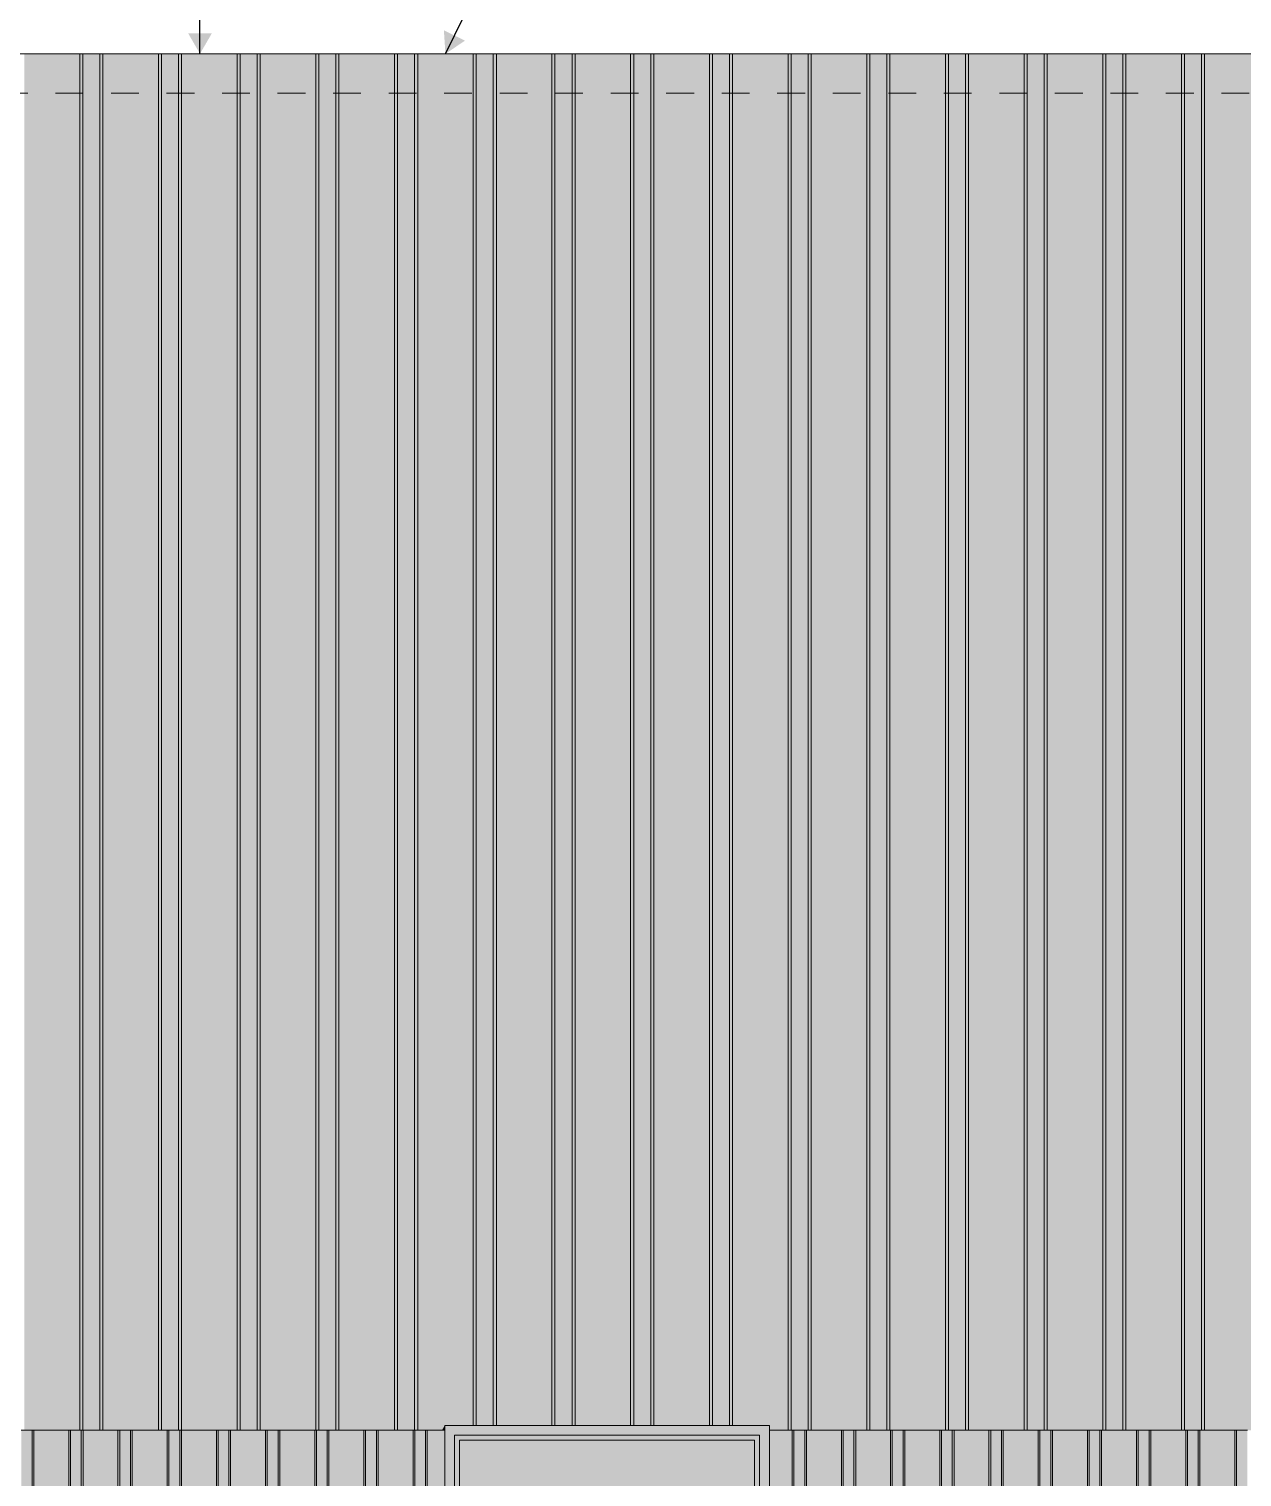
# Model space of a CAD drawing. Header units: millimetres. Extents: x 365175 to 2667127, y -330297 to -162108.
# Drawn here: x 2357470 to 2363636, y -319171 to -311807 of the extents above; entities that cross this region are included whole.
import ezdxf

# ---------------------------------------------------------------- set-up
doc = ezdxf.new("R2010")
doc.units = ezdxf.units.MM
doc.header["$MEASUREMENT"] = 0
doc.linetypes.add('Dashed', pattern=[282.222223, 141.111112, -141.111112])
doc.layers.add('Cotations - Altitudes & Niveaux', color=7, linetype='Continuous')
doc.layers.add('Fenêtres ARCHICAD', color=7, linetype='Continuous')
doc.dimstyles.new('STYLE_GENERE__6', dxfattribs={"dimtxt": 0.18, "dimasz": 114, "dimexe": 0.18, "dimexo": 0.0625, "dimgap": 0, "dimtad": 0, "dimtih": 1, "dimtoh": 1, "dimdec": 4, "dimzin": 0, "dimdsep": 46, "dimcen": 0.09, "dimadec": 0, "dimazin": 0, "dimtfac": 1, "dimtdec": 4, "dimtmove": 0, "dimatfit": 3, "dimldrblk": 'ARROWHEAD_16', "dimfxl": 0, "dimtolj": 1, "dimtzin": 0, "dimarcsym": 0})

# ---------------------------------------------------------------- blocks, each defined once
blk = doc.blocks.new('Élément de coupe_1411_4', base_point=(2775447.7, -323933.6))
at = {"layer": 'Fenêtres ARCHICAD', "linetype": 'Continuous', "lineweight": 0, "true_color": 0x000000}
for points in [[(2359584, -318933.6), (2359584, -323933.6), (2359584.1, -323933.6), (2359584.1, -318908.6), (2359584, -318908.6)], [(2359584, -318933.6), (2359584, -323933.6), (2359584.1, -323933.6), (2359584.1, -318908.6), (2359584, -318908.6)], [(2361234.1, -318908.6), (2359584.1, -318908.6), (2359634.1, -318958.6), (2361184.1, -318958.6)], [(2359584.1, -323933.6), (2359609.1, -323933.6), (2359634.1, -323908.6), (2359634.1, -318958.6), (2359584.1, -318908.6)], [(2361234.1, -318908.6), (2361184.1, -318958.6), (2361184.1, -323908.6), (2361209.1, -323933.6), (2361234.1, -323933.6)], [(2359634.1, -318958.6), (2359634.1, -318983.6), (2359659, -318983.6), (2361159, -318983.6), (2361184, -318983.6), (2361184, -318958.6), (2360544.2, -318958.6)], [(2359634.1, -318958.6), (2359634.1, -318983.6), (2359659, -318983.6), (2361159, -318983.6), (2361184, -318983.6), (2361184, -318958.6), (2360544.2, -318958.6)], [(2359634.1, -318983.6), (2359634.1, -323883.6), (2359659, -323883.6), (2359659, -318983.6)], [(2359659, -318983.6), (2359634.1, -318983.6), (2359634.1, -319544.4), (2359659, -319544.4)], [(2359659, -323883.6), (2361159, -323883.6), (2361159, -318983.6), (2359659, -318983.6)], [(2359659, -318983.6), (2359659, -319562.8), (2360837.5, -319562.8), (2360837.5, -323883.6), (2361159, -323883.6), (2361159, -318983.6)], [(2361159, -318983.6), (2361159, -323883.6), (2361184, -323883.6), (2361184, -318983.6)], [(2361159, -318983.6), (2361159, -323883.6), (2361184, -323883.6), (2361184, -318983.6)], [(2361184, -318958.6), (2361184, -323908.6), (2361184, -323908.6), (2361184, -318958.6)], [(2361184, -318958.6), (2361184, -323908.6), (2361184, -323908.6), (2361184, -318958.6)], [(2361184, -318958.6), (2361184, -323908.6), (2361184.1, -323908.6), (2361184.1, -318958.6)], [(2361184, -318958.6), (2361184, -323908.6), (2361184.1, -323908.6), (2361184.1, -318958.6)], [(2359609.1, -323933.6), (2361209.1, -323933.6), (2361184.1, -323908.6), (2359634.1, -323908.6)], [(2359634.1, -323883.6), (2359634.1, -323908.6), (2361184, -323908.6), (2361184, -323883.6), (2361159, -323883.6), (2359659, -323883.6)], [(2361184, -323883.6), (2360848, -323883.6), (2360848, -323908.6), (2361184, -323908.6)]]:
    blk.add_hatch(color=18, dxfattribs=at).paths.add_polyline_path(points)
at = {"layer": 'Fenêtres ARCHICAD', "color": 7, "linetype": 'Continuous', "lineweight": 5}
for p, q in [((2359584.1, -318908.6), (2359584.1, -323933.6)), ((2361234.1, -318908.6), (2359584.1, -318908.6)), ((2361234.1, -323933.6), (2361234.1, -318908.6)), ((2359634.1, -323908.6), (2359634.1, -318958.6)), ((2359634.1, -318958.6), (2361184.1, -318958.6)), ((2359659, -323883.6), (2359659, -318983.6)), ((2359659, -318983.6), (2361159, -318983.6)), ((2361159, -318983.6), (2361159, -323883.6)), ((2361184, -318958.6), (2361184, -323908.6)), ((2361184.1, -318958.6), (2361184.1, -323908.6)), ((2361184.1, -323908.6), (2359634.1, -323908.6)), ((2361159, -323883.6), (2359659, -323883.6))]:
    blk.add_line(p, q, dxfattribs=at)
blk = doc.blocks.new('Élément de coupe_1418_4', base_point=(2775447.7, -323933.6))
at = {"linetype": 'Continuous', "lineweight": 0, "true_color": 0x000000}
for points in [[(2361234.1, -318933.6), (2361234.1, -323933.6), (2361350.3, -323933.6), (2361350.3, -318933.6)], [(2361234.1, -318933.6), (2361234.1, -318950.9), (2361314.7, -318950.9), (2361314.7, -318985.1), (2361322.3, -318985.1), (2361234.1, -319147.2), (2361234.1, -323933.6), (2361350.3, -323933.6), (2361350.3, -318933.6)], [(2361358.9, -318933.6), (2361350.3, -318933.6), (2361350.3, -323933.6), (2361358.9, -323933.6)], [(2361358.9, -318933.6), (2361350.3, -318933.6), (2361350.3, -323933.6), (2361358.9, -323933.6)], [(2361358.9, -323933.6), (2361413.9, -323933.6), (2361413.9, -318933.6), (2361358.9, -318933.6)], [(2361422.6, -318933.6), (2361413.9, -318933.6), (2361413.9, -323933.6), (2361422.6, -323933.6)], [(2361421.1, -318933.6), (2361421.5, -318949.6), (2361422.6, -318964.2), (2361422.6, -318933.6)], [(2361422.6, -323933.6), (2361600.3, -323933.6), (2361600.3, -318933.6), (2361422.6, -318933.6)], [(2361422.6, -318964.2), (2361436.2, -318950.9), (2361590.9, -318950.9), (2361440.9, -319226.5), (2361440.9, -323933.6), (2361600.3, -323933.6), (2361600.3, -318933.6), (2361422.6, -318933.6)], [(2361600.3, -318933.6), (2361600.3, -323933.6), (2361608.9, -323933.6), (2361608.9, -318933.6)], [(2361600.3, -318933.6), (2361600.3, -323933.6), (2361608.9, -323933.6), (2361608.9, -318933.6)], [(2361608.9, -323933.6), (2361663.9, -323933.6), (2361663.9, -318933.6), (2361608.9, -318933.6)], [(2361663.9, -318933.6), (2361663.9, -323933.6), (2361672.6, -323933.6), (2361672.6, -318933.6)], [(2361672.1, -318933.6), (2361672.6, -318950.9), (2361672.6, -318933.6)], [(2361672.6, -323933.6), (2361850.3, -323933.6), (2361850.3, -318933.6), (2361672.6, -318933.6)], [(2361672.6, -318933.6), (2361672.6, -318950.9), (2361714.7, -318950.9), (2361714.7, -318985.1), (2361801.2, -318985.1), (2361836.2, -318950.9), (2361840.9, -318950.9), (2361690.9, -319226.5), (2361690.9, -323933.6), (2361850.3, -323933.6), (2361850.3, -318933.6)], [(2361850.3, -318933.6), (2361850.3, -323933.6), (2361858.9, -323933.6), (2361858.9, -318933.6)], [(2361850.3, -318933.6), (2361850.3, -323933.6), (2361858.9, -323933.6), (2361858.9, -318933.6)], [(2361858.9, -323933.6), (2361913.9, -323933.6), (2361913.9, -318933.6), (2361858.9, -318933.6)], [(2361913.9, -318933.6), (2361913.9, -323933.6), (2361922.6, -323933.6), (2361922.6, -318933.6)], [(2361922.1, -318933.6), (2361922.6, -318950.9), (2361922.6, -318933.6)], [(2361922.6, -323933.6), (2362100.3, -323933.6), (2362100.3, -318933.6), (2361922.6, -318933.6)], [(2361922.6, -318933.6), (2361922.6, -318950.9), (2362090.9, -318950.9), (2361940.9, -319226.5), (2361940.9, -323933.6), (2362100.3, -323933.6), (2362100.3, -318933.6)], [(2362100.3, -323933.6), (2362108.9, -323933.6), (2362108.9, -318933.6), (2362100.3, -318933.6)], [(2362100.3, -323933.6), (2362108.9, -323933.6), (2362108.9, -318933.6), (2362100.3, -318933.6)], [(2362108.9, -323933.6), (2362163.9, -323933.6), (2362163.9, -318933.6), (2362108.9, -318933.6)], [(2362172.6, -318933.6), (2362163.9, -318933.6), (2362163.9, -323933.6), (2362172.6, -323933.6)], [(2362171.1, -318933.6), (2362172.6, -318985.1), (2362172.6, -318933.6)], [(2362172.6, -323933.6), (2362350.3, -323933.6), (2362350.3, -318933.6), (2362172.6, -318933.6)], [(2362172.6, -318933.6), (2362172.6, -318985.1), (2362201.2, -318985.1), (2362236.2, -318950.9), (2362340.9, -318950.9), (2362190.9, -319226.5), (2362190.9, -323933.6), (2362350.3, -323933.6), (2362350.3, -318933.6)], [(2362350.3, -323933.6), (2362358.9, -323933.6), (2362358.9, -318933.6), (2362350.3, -318933.6)], [(2362350.3, -323933.6), (2362358.9, -323933.6), (2362358.9, -318933.6), (2362350.3, -318933.6)], [(2362358.9, -323933.6), (2362413.9, -323933.6), (2362413.9, -318933.6), (2362358.9, -318933.6)], [(2362413.9, -318933.6), (2362413.9, -323933.6), (2362422.6, -323933.6), (2362422.6, -318933.6)], [(2362422.1, -318933.6), (2362422.6, -318950.9), (2362422.6, -318933.6)], [(2362422.6, -323933.6), (2362600.3, -323933.6), (2362600.3, -318933.6), (2362422.6, -318933.6)], [(2362422.6, -318950.9), (2362514.7, -318950.9), (2362514.7, -318985.1), (2362572.3, -318985.1), (2362440.9, -319226.5), (2362440.9, -323933.6), (2362600.3, -323933.6), (2362600.3, -318933.6), (2362422.6, -318933.6)], [(2362600.3, -318933.6), (2362600.3, -323933.6), (2362608.9, -323933.6), (2362608.9, -318933.6)], [(2362600.3, -318933.6), (2362600.3, -323933.6), (2362608.9, -323933.6), (2362608.9, -318933.6)], [(2362608.9, -323933.6), (2362663.9, -323933.6), (2362663.9, -318933.6), (2362608.9, -318933.6)], [(2362663.9, -318933.6), (2362663.9, -323933.6), (2362672.6, -323933.6), (2362672.6, -318933.6)], [(2362672.1, -318933.6), (2362672.6, -318950.9), (2362672.6, -318933.6)], [(2362672.6, -323933.6), (2362850.3, -323933.6), (2362850.3, -318933.6), (2362672.6, -318933.6)], [(2362672.6, -318933.6), (2362672.6, -318950.9), (2362840.9, -318950.9), (2362690.9, -319226.5), (2362690.9, -323933.6), (2362850.3, -323933.6), (2362850.3, -318933.6)], [(2362858.9, -318933.6), (2362850.3, -318933.6), (2362850.3, -323933.6), (2362858.9, -323933.6)], [(2362858.9, -318933.6), (2362850.3, -318933.6), (2362850.3, -323933.6), (2362858.9, -323933.6)], [(2362858.9, -323933.6), (2362913.9, -323933.6), (2362913.9, -318933.6), (2362858.9, -318933.6)], [(2362913.9, -318933.6), (2362913.9, -323933.6), (2362922.6, -323933.6), (2362922.6, -318933.6)], [(2362922.1, -318933.6), (2362922.2, -318937.8), (2362922.2, -318972), (2362922.6, -318985.1), (2362922.6, -318933.6)], [(2362922.6, -323933.6), (2363100.3, -323933.6), (2363100.3, -318933.6), (2362922.6, -318933.6)], [(2363100.3, -318933.6), (2362922.6, -318933.6), (2362922.6, -318985.1), (2363001.2, -318985.1), (2363036.2, -318950.9), (2363090.9, -318950.9), (2362940.9, -319226.5), (2362940.9, -323933.6), (2363100.3, -323933.6)], [(2363100.3, -318933.6), (2363100.3, -323933.6), (2363108.9, -323933.6), (2363108.9, -318933.6)], [(2363100.3, -318933.6), (2363100.3, -323933.6), (2363108.9, -323933.6), (2363108.9, -318933.6)], [(2363108.9, -323933.6), (2363163.9, -323933.6), (2363163.9, -318933.6), (2363108.9, -318933.6)], [(2363163.9, -318933.6), (2363163.9, -323933.6), (2363172.6, -323933.6), (2363172.6, -318933.6)], [(2363172.1, -318933.6), (2363172.6, -318950.9), (2363172.6, -318933.6)], [(2363172.6, -323933.6), (2363350.3, -323933.6), (2363350.3, -318933.6), (2363172.6, -318933.6)], [(2363172.6, -318950.9), (2363314.7, -318950.9), (2363314.7, -318985.1), (2363322.3, -318985.1), (2363190.9, -319226.5), (2363190.9, -323933.6), (2363350.3, -323933.6), (2363350.3, -318933.6), (2363172.6, -318933.6)], [(2363350.3, -318933.6), (2363350.3, -323933.6), (2363358.9, -323933.6), (2363358.9, -318933.6)], [(2363350.3, -318933.6), (2363350.3, -323933.6), (2363358.9, -323933.6), (2363358.9, -318933.6)], [(2363358.9, -323933.6), (2363413.9, -323933.6), (2363413.9, -318933.6), (2363358.9, -318933.6)], [(2363422.6, -318933.6), (2363413.9, -318933.6), (2363413.9, -323933.6), (2363422.6, -323933.6)], [(2363421.1, -318933.6), (2363421.5, -318949.6), (2363422.6, -318964.2), (2363422.6, -318933.6)], [(2363422.6, -323933.6), (2363600.3, -323933.6), (2363600.3, -318933.6), (2363422.6, -318933.6)], [(2363422.6, -318964.2), (2363436.2, -318950.9), (2363590.9, -318950.9), (2363440.9, -319226.5), (2363440.9, -323933.6), (2363600.3, -323933.6), (2363600.3, -318933.6), (2363422.6, -318933.6)], [(2363600.3, -318933.6), (2363600.3, -323933.6), (2363608.9, -323933.6), (2363608.9, -318933.6)], [(2363600.3, -318933.6), (2363600.3, -323933.6), (2363608.9, -323933.6), (2363608.9, -318933.6)], [(2363608.9, -323933.6), (2363663.9, -323933.6), (2363663.9, -318933.6), (2363608.9, -318933.6)]]:
    blk.add_hatch(color=18, dxfattribs=at).paths.add_polyline_path(points)
at = {"color": 7, "linetype": 'Continuous', "lineweight": 5}
for p, q in [((2361350.3, -323933.6), (2361350.3, -318933.6)), ((2361358.9, -318933.6), (2361351.8, -318933.6)), ((2361358.9, -323933.6), (2361358.9, -318933.6)), ((2361413.9, -318933.6), (2361358.9, -318933.6)), ((2361413.9, -323933.6), (2361413.9, -318933.6)), ((2361421.1, -318933.6), (2361413.9, -318933.6)), ((2361422.6, -323933.6), (2361422.6, -318933.6)), ((2361600.3, -323933.6), (2361600.3, -318933.6)), ((2361608.9, -318933.6), (2361600.8, -318933.6)), ((2361608.9, -323933.6), (2361608.9, -318933.6)), ((2361663.9, -318933.6), (2361608.9, -318933.6)), ((2361663.9, -323933.6), (2361663.9, -318933.6)), ((2361672.1, -318933.6), (2361663.9, -318933.6)), ((2361672.6, -323933.6), (2361672.6, -318933.6)), ((2361850.3, -323933.6), (2361850.3, -318933.6)), ((2361858.9, -318933.6), (2361850.8, -318933.6)), ((2361858.9, -323933.6), (2361858.9, -318933.6)), ((2361913.9, -318933.6), (2361858.9, -318933.6)), ((2361913.9, -323933.6), (2361913.9, -318933.6)), ((2361922.1, -318933.6), (2361913.9, -318933.6)), ((2361922.6, -323933.6), (2361922.6, -318933.6)), ((2362100.3, -323933.6), (2362100.3, -318933.6)), ((2362108.9, -318933.6), (2362100.8, -318933.6)), ((2362108.9, -323933.6), (2362108.9, -318933.6)), ((2362163.9, -318933.6), (2362108.9, -318933.6)), ((2362163.9, -323933.6), (2362163.9, -318933.6)), ((2362171.1, -318933.6), (2362163.9, -318933.6)), ((2362172.6, -323933.6), (2362172.6, -318933.6)), ((2362350.3, -323933.6), (2362350.3, -318933.6)), ((2362358.9, -318933.6), (2362350.8, -318933.6)), ((2362358.9, -323933.6), (2362358.9, -318933.6)), ((2362413.9, -318933.6), (2362358.9, -318933.6)), ((2362413.9, -323933.6), (2362413.9, -318933.6)), ((2362422.1, -318933.6), (2362413.9, -318933.6)), ((2362422.6, -323933.6), (2362422.6, -318933.6)), ((2362600.3, -323933.6), (2362600.3, -318933.6)), ((2362608.9, -318933.6), (2362601.8, -318933.6)), ((2362608.9, -323933.6), (2362608.9, -318933.6)), ((2362663.9, -318933.6), (2362608.9, -318933.6)), ((2362663.9, -323933.6), (2362663.9, -318933.6)), ((2362672.1, -318933.6), (2362663.9, -318933.6)), ((2362672.6, -323933.6), (2362672.6, -318933.6)), ((2362850.3, -323933.6), (2362850.3, -318933.6)), ((2362858.9, -318933.6), (2362850.8, -318933.6)), ((2362858.9, -323933.6), (2362858.9, -318933.6)), ((2362913.9, -318933.6), (2362858.9, -318933.6)), ((2362913.9, -323933.6), (2362913.9, -318933.6)), ((2362922.1, -318933.6), (2362913.9, -318933.6)), ((2362922.6, -323933.6), (2362922.6, -318933.6)), ((2363100.3, -323933.6), (2363100.3, -318933.6)), ((2363108.9, -318933.6), (2363100.8, -318933.6)), ((2363108.9, -323933.6), (2363108.9, -318933.6)), ((2363163.9, -318933.6), (2363108.9, -318933.6)), ((2363163.9, -323933.6), (2363163.9, -318933.6)), ((2363172.1, -318933.6), (2363163.9, -318933.6)), ((2363172.6, -323933.6), (2363172.6, -318933.6)), ((2363350.3, -323933.6), (2363350.3, -318933.6)), ((2363358.9, -318933.6), (2363351.8, -318933.6)), ((2363358.9, -323933.6), (2363358.9, -318933.6)), ((2363413.9, -318933.6), (2363358.9, -318933.6)), ((2363413.9, -323933.6), (2363413.9, -318933.6)), ((2363421.1, -318933.6), (2363413.9, -318933.6)), ((2363422.6, -323933.6), (2363422.6, -318933.6)), ((2363600.3, -323933.6), (2363600.3, -318933.6)), ((2363608.9, -318933.6), (2363600.8, -318933.6)), ((2363608.9, -323933.6), (2363608.9, -318933.6)), ((2363663.9, -318933.6), (2363608.9, -318933.6))]:
    blk.add_line(p, q, dxfattribs=at)
blk = doc.blocks.new('Élément de coupe_1419_4', base_point=(2775447.7, -323933.6))
at = {"linetype": 'Continuous', "lineweight": 0, "true_color": 0x000000}
for points in [[(2357431.5, -318933.6), (2357431.5, -323933.6), (2357486.5, -323933.6), (2357486.5, -318933.6)], [(2357486.5, -318933.6), (2357486.5, -323933.6), (2357495.2, -323933.6), (2357495.2, -318933.6)], [(2357494.6, -318933.6), (2357495.2, -318950.9), (2357495.2, -318933.6)], [(2357495.2, -318933.6), (2357495.2, -323933.6), (2357672.9, -323933.6), (2357672.9, -318933.6)], [(2357495.2, -318933.6), (2357495.2, -318950.9), (2357663.4, -318950.9), (2357513.5, -319226.5), (2357513.5, -323933.6), (2357672.9, -323933.6), (2357672.9, -318933.6)], [(2357672.9, -318933.6), (2357672.9, -323933.6), (2357681.5, -323933.6), (2357681.5, -318933.6)], [(2357672.9, -318933.6), (2357672.9, -323933.6), (2357681.5, -323933.6), (2357681.5, -318933.6)], [(2357681.5, -318933.6), (2357681.5, -323933.6), (2357736.5, -323933.6), (2357736.5, -318933.6)], [(2357736.5, -318933.6), (2357736.5, -323933.6), (2357745.2, -323933.6), (2357745.2, -318933.6)], [(2357743.7, -318934.5), (2357745.2, -318985.1), (2357745.2, -318933.6), (2357743.7, -318933.6)], [(2357745.2, -318933.6), (2357745.2, -323933.6), (2357922.9, -323933.6), (2357922.9, -318933.6)], [(2357922.9, -318933.6), (2357745.2, -318933.6), (2357745.2, -318985.1), (2357801.2, -318985.1), (2357836.2, -318950.9), (2357913.4, -318950.9), (2357763.5, -319226.5), (2357763.5, -323933.6), (2357922.9, -323933.6)], [(2357922.9, -318933.6), (2357922.9, -323933.6), (2357931.5, -323933.6), (2357931.5, -318933.6)], [(2357922.9, -318933.6), (2357922.9, -323933.6), (2357931.5, -323933.6), (2357931.5, -318933.6)], [(2357931.5, -318933.6), (2357931.5, -323933.6), (2357986.5, -323933.6), (2357986.5, -318933.6)], [(2357986.5, -318933.6), (2357986.5, -323933.6), (2357995.2, -323933.6), (2357995.2, -318933.6)], [(2357994.6, -318933.6), (2357995.2, -318950.9), (2357995.2, -318933.6)], [(2357995.2, -318933.6), (2357995.2, -323933.6), (2358172.9, -323933.6), (2358172.9, -318933.6)], [(2357995.2, -318933.6), (2357995.2, -318950.9), (2358114.7, -318950.9), (2358114.7, -318985.1), (2358144.8, -318985.1), (2358013.5, -319226.5), (2358013.5, -323933.6), (2358172.9, -323933.6), (2358172.9, -318933.6)], [(2358172.9, -318933.6), (2358172.9, -323933.6), (2358181.5, -323933.6), (2358181.5, -318933.6)], [(2358172.9, -318933.6), (2358172.9, -323933.6), (2358181.5, -323933.6), (2358181.5, -318933.6)], [(2358181.5, -318933.6), (2358181.5, -323933.6), (2358236.5, -323933.6), (2358236.5, -318933.6)], [(2358236.5, -318933.6), (2358236.5, -323933.6), (2358245.2, -323933.6), (2358245.2, -318933.6)], [(2358244.5, -318933.6), (2358244.7, -318936.1), (2358245.2, -318950.9), (2358245.2, -318933.6)], [(2358245.2, -318933.6), (2358245.2, -323933.6), (2358422.9, -323933.6), (2358422.9, -318933.6)], [(2358245.2, -318933.6), (2358245.2, -318950.9), (2358413.4, -318950.9), (2358263.5, -319226.5), (2358263.5, -323933.6), (2358422.9, -323933.6), (2358422.9, -318933.6)], [(2358422.9, -318933.6), (2358422.9, -323933.6), (2358431.5, -323933.6), (2358431.5, -318933.6)], [(2358422.9, -318933.6), (2358422.9, -323933.6), (2358431.5, -323933.6), (2358431.5, -318933.6)], [(2358431.5, -318933.6), (2358431.5, -323933.6), (2358486.5, -323933.6), (2358486.5, -318933.6)], [(2358486.5, -318933.6), (2358486.5, -323933.6), (2358495.2, -323933.6), (2358495.2, -318933.6)], [(2358494.6, -318933.6), (2358495.2, -318950.9), (2358495.2, -318933.6)], [(2358495.2, -318933.6), (2358495.2, -323933.6), (2358672.9, -323933.6), (2358672.9, -318933.6)], [(2358495.2, -318933.6), (2358495.2, -318950.9), (2358514.7, -318950.9), (2358514.7, -318985.1), (2358601.2, -318985.1), (2358636.2, -318950.9), (2358663.4, -318950.9), (2358513.5, -319226.5), (2358513.5, -323933.6), (2358672.9, -323933.6), (2358672.9, -318933.6)], [(2358672.9, -318933.6), (2358672.9, -323933.6), (2358681.5, -323933.6), (2358681.5, -318933.6)], [(2358672.9, -318933.6), (2358672.9, -323933.6), (2358681.5, -323933.6), (2358681.5, -318933.6)], [(2358681.5, -318933.6), (2358681.5, -323933.6), (2358736.5, -323933.6), (2358736.5, -318933.6)], [(2358736.5, -318933.6), (2358736.5, -323933.6), (2358745.2, -323933.6), (2358745.2, -318933.6)], [(2358745.2, -318933.6), (2358744.6, -318933.6), (2358745.2, -318950.9)], [(2358745.2, -318933.6), (2358745.2, -323933.6), (2358922.9, -323933.6), (2358922.9, -318933.6)], [(2358745.2, -318950.9), (2358913.4, -318950.9), (2358763.5, -319226.5), (2358763.5, -323933.6), (2358922.9, -323933.6), (2358922.9, -318933.6), (2358745.2, -318933.6)], [(2358922.9, -318933.6), (2358922.9, -323933.6), (2358931.5, -323933.6), (2358931.5, -318933.6)], [(2358922.9, -318933.6), (2358922.9, -323933.6), (2358931.5, -323933.6), (2358931.5, -318933.6)], [(2358931.5, -318933.6), (2358931.5, -323933.6), (2358986.5, -323933.6), (2358986.5, -318933.6)], [(2358986.5, -318933.6), (2358986.5, -323933.6), (2358995.2, -323933.6), (2358995.2, -318933.6)], [(2358995.2, -318933.6), (2358993.6, -318933.6), (2358995.2, -318985.1)], [(2358995.2, -318933.6), (2358995.2, -323933.6), (2359172.9, -323933.6), (2359172.9, -318933.6)], [(2358995.2, -318985.1), (2359001.2, -318985.1), (2359036.2, -318950.9), (2359163.4, -318950.9), (2359013.5, -319226.5), (2359013.5, -323933.6), (2359172.9, -323933.6), (2359172.9, -318933.6), (2358995.2, -318933.6)], [(2359172.9, -318933.6), (2359172.9, -323933.6), (2359181.5, -323933.6), (2359181.5, -318933.6)], [(2359172.9, -318933.6), (2359172.9, -323933.6), (2359181.5, -323933.6), (2359181.5, -318933.6)], [(2359181.5, -318933.6), (2359181.5, -323933.6), (2359236.5, -323933.6), (2359236.5, -318933.6)], [(2359236.5, -318933.6), (2359236.5, -323933.6), (2359245.2, -323933.6), (2359245.2, -318933.6)], [(2359244.6, -318933.6), (2359245.2, -318950.9), (2359245.2, -318933.6)], [(2359245.2, -318933.6), (2359245.2, -323933.6), (2359422.9, -323933.6), (2359422.9, -318933.6)], [(2359245.2, -318933.6), (2359245.2, -318950.9), (2359314.7, -318950.9), (2359314.7, -318985.1), (2359394.8, -318985.1), (2359263.5, -319226.5), (2359263.5, -323933.6), (2359422.9, -323933.6), (2359422.9, -318933.6)], [(2359422.9, -318933.6), (2359422.9, -323933.6), (2359431.5, -323933.6), (2359431.5, -318933.6)], [(2359422.9, -318933.6), (2359422.9, -323933.6), (2359431.5, -323933.6), (2359431.5, -318933.6)], [(2359431.5, -318933.6), (2359431.5, -323933.6), (2359486.5, -323933.6), (2359486.5, -318933.6)], [(2359486.5, -318933.6), (2359486.5, -323933.6), (2359495.2, -323933.6), (2359495.2, -318933.6)], [(2359494.6, -318933.6), (2359495.2, -318950.9), (2359495.2, -318933.6)], [(2359495.2, -318933.6), (2359495.2, -323933.6), (2359584, -323933.6), (2359584, -318933.6)], [(2359495.2, -318933.6), (2359495.2, -318950.9), (2359559.8, -318950.9), (2359495.2, -319063.5), (2359495.2, -323933.6), (2359584, -323933.6), (2359584, -318933.6)], [(2359495.2, -319063.5), (2359494.5, -319064.7), (2359494.5, -323933.6), (2359495.2, -323933.6)]]:
    blk.add_hatch(color=18, dxfattribs=at).paths.add_polyline_path(points)
at = {"color": 7, "linetype": 'Continuous', "lineweight": 5}
for p, q in [((2357486.5, -318933.6), (2357431.5, -318933.6)), ((2357486.5, -323933.6), (2357486.5, -318933.6)), ((2357494.6, -318933.6), (2357486.5, -318933.6)), ((2357495.2, -323933.6), (2357495.2, -318933.6)), ((2357672.9, -323933.6), (2357672.9, -318933.6)), ((2357681.5, -318933.6), (2357673.4, -318933.6)), ((2357681.5, -323933.6), (2357681.5, -318933.6)), ((2357736.5, -318933.6), (2357681.5, -318933.6)), ((2357736.5, -323933.6), (2357736.5, -318933.6)), ((2357743.7, -318933.6), (2357736.5, -318933.6)), ((2357745.2, -323933.6), (2357745.2, -318933.6)), ((2357922.9, -323933.6), (2357922.9, -318933.6)), ((2357931.5, -318933.6), (2357923.4, -318933.6)), ((2357931.5, -323933.6), (2357931.5, -318933.6)), ((2357986.5, -318933.6), (2357931.5, -318933.6)), ((2357986.5, -323933.6), (2357986.5, -318933.6)), ((2357994.6, -318933.6), (2357986.5, -318933.6)), ((2357995.2, -323933.6), (2357995.2, -318933.6)), ((2358172.9, -323933.6), (2358172.9, -318933.6)), ((2358181.5, -318933.6), (2358174.4, -318933.6)), ((2358181.5, -323933.6), (2358181.5, -318933.6)), ((2358236.5, -318933.6), (2358181.5, -318933.6)), ((2358236.5, -323933.6), (2358236.5, -318933.6)), ((2358244.5, -318933.6), (2358236.5, -318933.6)), ((2358245.2, -323933.6), (2358245.2, -318933.6)), ((2358422.9, -323933.6), (2358422.9, -318933.6)), ((2358431.5, -318933.6), (2358423.4, -318933.6)), ((2358431.5, -323933.6), (2358431.5, -318933.6)), ((2358486.5, -318933.6), (2358431.5, -318933.6)), ((2358486.5, -323933.6), (2358486.5, -318933.6)), ((2358494.6, -318933.6), (2358486.5, -318933.6)), ((2358495.2, -323933.6), (2358495.2, -318933.6)), ((2358672.9, -323933.6), (2358672.9, -318933.6)), ((2358681.5, -318933.6), (2358673.4, -318933.6)), ((2358681.5, -323933.6), (2358681.5, -318933.6)), ((2358736.5, -318933.6), (2358681.5, -318933.6)), ((2358736.5, -323933.6), (2358736.5, -318933.6)), ((2358744.6, -318933.6), (2358736.5, -318933.6)), ((2358745.2, -323933.6), (2358745.2, -318933.6)), ((2358922.9, -323933.6), (2358922.9, -318933.6)), ((2358931.5, -318933.6), (2358923.4, -318933.6)), ((2358931.5, -323933.6), (2358931.5, -318933.6)), ((2358986.5, -318933.6), (2358931.5, -318933.6)), ((2358986.5, -323933.6), (2358986.5, -318933.6)), ((2358993.6, -318933.6), (2358986.5, -318933.6)), ((2358995.2, -323933.6), (2358995.2, -318933.6)), ((2359172.9, -323933.6), (2359172.9, -318933.6)), ((2359181.5, -318933.6), (2359173.4, -318933.6)), ((2359181.5, -323933.6), (2359181.5, -318933.6)), ((2359236.5, -318933.6), (2359181.5, -318933.6)), ((2359236.5, -323933.6), (2359236.5, -318933.6)), ((2359244.6, -318933.6), (2359236.5, -318933.6)), ((2359245.2, -323933.6), (2359245.2, -318933.6)), ((2359422.9, -323933.6), (2359422.9, -318933.6)), ((2359431.5, -318933.6), (2359424.4, -318933.6)), ((2359431.5, -323933.6), (2359431.5, -318933.6)), ((2359486.5, -318933.6), (2359431.5, -318933.6)), ((2359486.5, -323933.6), (2359486.5, -318933.6)), ((2359494.6, -318933.6), (2359486.5, -318933.6)), ((2359495.2, -323933.6), (2359495.2, -318933.6))]:
    blk.add_line(p, q, dxfattribs=at)
blk = doc.blocks.new('Élément de coupe_1453_4', base_point=(2775447.7, -323933.6))
at = {"linetype": 'Continuous', "lineweight": 0, "true_color": 0x000000}
for points in [[(2357446.2, -311933.6), (2357446.2, -318933.6), (2357728.8, -318933.6), (2357728.8, -311933.6)], [(2357728.8, -311933.6), (2357724.6, -311967.7), (2357724.6, -318933.6), (2357728.8, -318933.6)], [(2357728.8, -311933.6), (2357728.8, -318933.6), (2357744.2, -318933.6), (2357744.2, -311933.6)], [(2357728.8, -311933.6), (2357728.8, -318933.6), (2357744.2, -318933.6), (2357744.2, -311933.6)], [(2357744.2, -311933.6), (2357744.2, -318933.6), (2357830.7, -318933.6), (2357830.7, -311933.6)], [(2357830.7, -311933.6), (2357830.7, -318933.6), (2357846.2, -318933.6), (2357846.2, -311933.6)], [(2357846.2, -311933.6), (2357846.2, -318933.6), (2358128.8, -318933.6), (2358128.8, -311933.6)], [(2358128.8, -311933.6), (2358124.6, -311967.7), (2358124.6, -318933.6), (2358128.8, -318933.6)], [(2358128.8, -311933.6), (2358128.8, -318933.6), (2358144.2, -318933.6), (2358144.2, -311933.6)], [(2358128.8, -311933.6), (2358128.8, -318933.6), (2358144.2, -318933.6), (2358144.2, -311933.6)], [(2358144.2, -311933.6), (2358144.2, -318933.6), (2358230.7, -318933.6), (2358230.7, -311933.6)], [(2358230.7, -311933.6), (2358230.7, -318933.6), (2358246.2, -318933.6), (2358246.2, -311933.6)], [(2358246.2, -311933.6), (2358246.2, -318933.6), (2358528.8, -318933.6), (2358528.8, -311933.6)], [(2358528.8, -311933.6), (2358524.6, -311967.7), (2358524.6, -318933.6), (2358528.8, -318933.6)], [(2358528.8, -311933.6), (2358528.8, -318933.6), (2358544.2, -318933.6), (2358544.2, -311933.6)], [(2358528.8, -311933.6), (2358528.8, -318933.6), (2358544.2, -318933.6), (2358544.2, -311933.6)], [(2358544.2, -311933.6), (2358544.2, -318933.6), (2358630.7, -318933.6), (2358630.7, -311933.6)], [(2358630.7, -311933.6), (2358630.7, -318933.6), (2358646.2, -318933.6), (2358646.2, -311933.6)], [(2358646.2, -311933.6), (2358646.2, -318933.6), (2358928.8, -318933.6), (2358928.8, -311933.6)], [(2358928.8, -311933.6), (2358924.6, -311967.7), (2358924.6, -318933.6), (2358928.8, -318933.6)], [(2358928.8, -311933.6), (2358928.8, -318933.6), (2358944.2, -318933.6), (2358944.2, -311933.6)], [(2358928.8, -311933.6), (2358928.8, -318933.6), (2358944.2, -318933.6), (2358944.2, -311933.6)], [(2358944.2, -311933.6), (2358944.2, -318933.6), (2359030.7, -318933.6), (2359030.7, -311933.6)], [(2359030.7, -311933.6), (2359030.7, -318933.6), (2359046.2, -318933.6), (2359046.2, -311933.6)], [(2359046.2, -311933.6), (2359046.2, -318933.6), (2359328.8, -318933.6), (2359328.8, -311933.6)], [(2359328.8, -311933.6), (2359324.6, -311967.7), (2359324.6, -318933.6), (2359328.8, -318933.6)], [(2359328.8, -311933.6), (2359328.8, -318933.6), (2359344.2, -318933.6), (2359344.2, -311933.6)], [(2359328.8, -311933.6), (2359328.8, -318933.6), (2359344.2, -318933.6), (2359344.2, -311933.6)], [(2359344.2, -311933.6), (2359344.2, -318933.6), (2359430.7, -318933.6), (2359430.7, -311933.6)], [(2359430.7, -311933.6), (2359430.7, -318933.6), (2359446.2, -318933.6), (2359446.2, -311933.6)], [(2359728.8, -311933.6), (2359446.2, -311933.6), (2359446.2, -318933.6), (2359584, -318933.6), (2359584, -318908.6), (2359728.8, -318908.6)], [(2359724.6, -318908.6), (2359728.8, -318908.6), (2359728.8, -311933.6), (2359724.6, -311967.7)], [(2359744.2, -311933.6), (2359728.8, -311933.6), (2359728.8, -318908.6), (2359744.2, -318908.6)], [(2359744.2, -311933.6), (2359728.8, -311933.6), (2359728.8, -318908.6), (2359744.2, -318908.6)], [(2359830.7, -311933.6), (2359744.2, -311933.6), (2359744.2, -318908.6), (2359830.7, -318908.6)], [(2359846.2, -311933.6), (2359830.7, -311933.6), (2359830.7, -318908.6), (2359846.2, -318908.6)], [(2360128.8, -311933.6), (2359846.2, -311933.6), (2359846.2, -318908.6), (2360128.8, -318908.6)], [(2360128.8, -311933.6), (2360124.6, -311967.7), (2360124.6, -318908.6), (2360128.8, -318908.6)], [(2360144.2, -311933.6), (2360128.8, -311933.6), (2360128.8, -318908.6), (2360144.2, -318908.6)], [(2360144.2, -311933.6), (2360128.8, -311933.6), (2360128.8, -318908.6), (2360144.2, -318908.6)], [(2360230.7, -311933.6), (2360144.2, -311933.6), (2360144.2, -318908.6), (2360230.7, -318908.6)], [(2360246.2, -311933.6), (2360230.7, -311933.6), (2360230.7, -318908.6), (2360246.2, -318908.6)], [(2360528.8, -311933.6), (2360246.2, -311933.6), (2360246.2, -318908.6), (2360528.8, -318908.6)], [(2360528.8, -311933.6), (2360524.6, -311967.7), (2360524.6, -318908.6), (2360528.8, -318908.6)], [(2360528.8, -311933.6), (2360528.8, -318908.6), (2360544.2, -318908.6), (2360544.2, -311933.6)], [(2360528.8, -311933.6), (2360528.8, -318908.6), (2360544.2, -318908.6), (2360544.2, -311933.6)], [(2360630.7, -311933.6), (2360544.2, -311933.6), (2360544.2, -318908.6), (2360630.7, -318908.6)], [(2360646.2, -311933.6), (2360630.7, -311933.6), (2360630.7, -318908.6), (2360646.2, -318908.6)], [(2360646.2, -311933.6), (2360646.2, -318908.6), (2360928.8, -318908.6), (2360928.8, -311933.6)], [(2360928.8, -311933.6), (2360924.6, -311967.7), (2360924.6, -318908.6), (2360928.8, -318908.6)], [(2360928.8, -311933.6), (2360928.8, -318908.6), (2360944.2, -318908.6), (2360944.2, -311933.6)], [(2360928.8, -311933.6), (2360928.8, -318908.6), (2360944.2, -318908.6), (2360944.2, -311933.6)], [(2360944.2, -311933.6), (2360944.2, -318908.6), (2361030.7, -318908.6), (2361030.7, -311933.6)], [(2361030.7, -311933.6), (2361030.7, -318908.6), (2361046.2, -318908.6), (2361046.2, -311933.6)], [(2361328.8, -311933.6), (2361046.2, -311933.6), (2361046.2, -318908.6), (2361234.1, -318908.6), (2361234.1, -318933.6), (2361328.8, -318933.6)], [(2361324.6, -311967.7), (2361324.6, -318933.6), (2361328.8, -318933.6), (2361328.8, -311933.6)], [(2361328.8, -311933.6), (2361328.8, -318933.6), (2361344.2, -318933.6), (2361344.2, -311933.6)], [(2361328.8, -311933.6), (2361328.8, -318933.6), (2361344.2, -318933.6), (2361344.2, -311933.6)], [(2361344.2, -311933.6), (2361344.2, -318933.6), (2361430.7, -318933.6), (2361430.7, -311933.6)], [(2361430.7, -311933.6), (2361430.7, -318933.6), (2361446.2, -318933.6), (2361446.2, -311933.6)], [(2361446.2, -311933.6), (2361446.2, -318933.6), (2361728.8, -318933.6), (2361728.8, -311933.6)], [(2361724.6, -311967.7), (2361724.6, -318933.6), (2361728.8, -318933.6), (2361728.8, -311933.6)], [(2361728.8, -311933.6), (2361728.8, -318933.6), (2361744.2, -318933.6), (2361744.2, -311933.6)], [(2361728.8, -311933.6), (2361728.8, -318933.6), (2361744.2, -318933.6), (2361744.2, -311933.6)], [(2361744.2, -311933.6), (2361744.2, -318933.6), (2361830.7, -318933.6), (2361830.7, -311933.6)], [(2361830.7, -311933.6), (2361830.7, -318933.6), (2361846.2, -318933.6), (2361846.2, -311933.6)], [(2361846.2, -311933.6), (2361846.2, -318933.6), (2362128.8, -318933.6), (2362128.8, -311933.6)], [(2362128.8, -311933.6), (2362124.6, -311967.7), (2362124.6, -318933.6), (2362128.8, -318933.6)], [(2362128.8, -311933.6), (2362128.8, -318933.6), (2362144.2, -318933.6), (2362144.2, -311933.6)], [(2362128.8, -311933.6), (2362128.8, -318933.6), (2362144.2, -318933.6), (2362144.2, -311933.6)], [(2362144.2, -311933.6), (2362144.2, -318933.6), (2362230.7, -318933.6), (2362230.7, -311933.6)], [(2362230.7, -311933.6), (2362230.7, -318933.6), (2362246.2, -318933.6), (2362246.2, -311933.6)], [(2362246.2, -311933.6), (2362246.2, -318933.6), (2362528.8, -318933.6), (2362528.8, -311933.6)], [(2362528.8, -311933.6), (2362524.6, -311967.7), (2362524.6, -318933.6), (2362528.8, -318933.6)], [(2362528.8, -311933.6), (2362528.8, -318933.6), (2362544.2, -318933.6), (2362544.2, -311933.6)], [(2362528.8, -311933.6), (2362528.8, -318933.6), (2362544.2, -318933.6), (2362544.2, -311933.6)], [(2362544.2, -311933.6), (2362544.2, -318933.6), (2362630.7, -318933.6), (2362630.7, -311933.6)], [(2362630.7, -311933.6), (2362630.7, -318933.6), (2362646.2, -318933.6), (2362646.2, -311933.6)], [(2362646.2, -311933.6), (2362646.2, -318933.6), (2362928.8, -318933.6), (2362928.8, -311933.6)], [(2362928.8, -311933.6), (2362924.6, -311967.7), (2362924.6, -318933.6), (2362928.8, -318933.6)], [(2362928.8, -311933.6), (2362928.8, -318933.6), (2362944.2, -318933.6), (2362944.2, -311933.6)], [(2362928.8, -311933.6), (2362928.8, -318933.6), (2362944.2, -318933.6), (2362944.2, -311933.6)], [(2362944.2, -311933.6), (2362944.2, -318933.6), (2363030.7, -318933.6), (2363030.7, -311933.6)], [(2363030.7, -311933.6), (2363030.7, -318933.6), (2363046.2, -318933.6), (2363046.2, -311933.6)], [(2363046.2, -311933.6), (2363046.2, -318933.6), (2363328.8, -318933.6), (2363328.8, -311933.6)], [(2363328.8, -311933.6), (2363324.6, -311967.7), (2363324.6, -318933.6), (2363328.8, -318933.6)], [(2363328.8, -311933.6), (2363328.8, -318933.6), (2363344.2, -318933.6), (2363344.2, -311933.6)], [(2363328.8, -311933.6), (2363328.8, -318933.6), (2363344.2, -318933.6), (2363344.2, -311933.6)], [(2363344.2, -311933.6), (2363344.2, -318933.6), (2363430.7, -318933.6), (2363430.7, -311933.6)], [(2363430.7, -311933.6), (2363430.7, -318933.6), (2363446.2, -318933.6), (2363446.2, -311933.6)], [(2363446.2, -311933.6), (2363446.2, -318933.6), (2363728.8, -318933.6), (2363728.8, -311933.6)], [(2359569.7, -318933.6), (2359584, -318933.6), (2359584, -318908.6)]]:
    blk.add_hatch(color=18, dxfattribs=at).paths.add_polyline_path(points)
at = {"color": 7, "linetype": 'Continuous', "lineweight": 5}
for p, q in [((2357728.8, -311933.6), (2357446.2, -311933.6)), ((2357728.8, -318933.6), (2357728.8, -311933.6)), ((2357744.2, -311933.6), (2357728.8, -311933.6)), ((2357744.2, -318933.6), (2357744.2, -311933.6)), ((2357830.7, -311933.6), (2357744.2, -311933.6)), ((2357830.7, -318933.6), (2357830.7, -311933.6)), ((2357846.2, -311933.6), (2357830.7, -311933.6)), ((2357846.2, -318933.6), (2357846.2, -311933.6)), ((2358128.8, -311933.6), (2357846.2, -311933.6)), ((2358128.8, -318933.6), (2358128.8, -311933.6)), ((2358144.2, -311933.6), (2358128.8, -311933.6)), ((2358144.2, -318933.6), (2358144.2, -311933.6)), ((2358230.7, -311933.6), (2358144.2, -311933.6)), ((2358230.7, -318933.6), (2358230.7, -311933.6)), ((2358246.2, -311933.6), (2358230.7, -311933.6)), ((2358246.2, -318933.6), (2358246.2, -311933.6)), ((2358528.8, -311933.6), (2358246.2, -311933.6)), ((2358528.8, -318933.6), (2358528.8, -311933.6)), ((2358544.2, -311933.6), (2358528.8, -311933.6)), ((2358544.2, -318933.6), (2358544.2, -311933.6)), ((2358630.7, -311933.6), (2358544.2, -311933.6)), ((2358630.7, -318933.6), (2358630.7, -311933.6)), ((2358646.2, -311933.6), (2358630.7, -311933.6)), ((2358646.2, -318933.6), (2358646.2, -311933.6)), ((2358928.8, -311933.6), (2358646.2, -311933.6)), ((2358928.8, -318933.6), (2358928.8, -311933.6)), ((2358944.2, -311933.6), (2358928.8, -311933.6)), ((2358944.2, -318933.6), (2358944.2, -311933.6)), ((2359030.7, -311933.6), (2358944.2, -311933.6)), ((2359030.7, -318933.6), (2359030.7, -311933.6)), ((2359046.2, -311933.6), (2359030.7, -311933.6)), ((2359046.2, -318933.6), (2359046.2, -311933.6)), ((2359328.8, -311933.6), (2359046.2, -311933.6)), ((2359328.8, -318933.6), (2359328.8, -311933.6)), ((2359344.2, -311933.6), (2359328.8, -311933.6)), ((2359344.2, -318933.6), (2359344.2, -311933.6)), ((2359430.7, -311933.6), (2359344.2, -311933.6)), ((2359430.7, -318933.6), (2359430.7, -311933.6)), ((2359446.2, -311933.6), (2359430.7, -311933.6)), ((2359446.2, -318933.6), (2359446.2, -311933.6)), ((2359728.8, -311933.6), (2359446.2, -311933.6)), ((2359728.8, -318908.6), (2359728.8, -311933.6)), ((2359744.2, -311933.6), (2359728.8, -311933.6)), ((2359744.2, -318908.6), (2359744.2, -311933.6)), ((2359830.7, -311933.6), (2359744.2, -311933.6)), ((2359830.7, -318908.6), (2359830.7, -311933.6)), ((2359846.2, -311933.6), (2359830.7, -311933.6)), ((2359846.2, -318908.6), (2359846.2, -311933.6)), ((2360128.8, -311933.6), (2359846.2, -311933.6)), ((2360128.8, -318908.6), (2360128.8, -311933.6)), ((2360144.2, -311933.6), (2360128.8, -311933.6)), ((2360144.2, -318908.6), (2360144.2, -311933.6)), ((2360230.7, -311933.6), (2360144.2, -311933.6)), ((2360230.7, -318908.6), (2360230.7, -311933.6)), ((2360246.2, -311933.6), (2360230.7, -311933.6)), ((2360246.2, -318908.6), (2360246.2, -311933.6)), ((2360528.8, -311933.6), (2360246.2, -311933.6)), ((2360528.8, -318908.6), (2360528.8, -311933.6)), ((2360544.2, -311933.6), (2360528.8, -311933.6)), ((2360544.2, -318908.6), (2360544.2, -311933.6)), ((2360630.7, -311933.6), (2360544.2, -311933.6)), ((2360630.7, -318908.6), (2360630.7, -311933.6)), ((2360646.2, -311933.6), (2360630.7, -311933.6)), ((2360646.2, -318908.6), (2360646.2, -311933.6)), ((2360928.8, -311933.6), (2360646.2, -311933.6)), ((2360928.8, -318908.6), (2360928.8, -311933.6)), ((2360944.2, -311933.6), (2360928.8, -311933.6)), ((2360944.2, -318908.6), (2360944.2, -311933.6)), ((2361030.7, -311933.6), (2360944.2, -311933.6)), ((2361030.7, -318908.6), (2361030.7, -311933.6)), ((2361046.2, -311933.6), (2361030.7, -311933.6)), ((2361046.2, -318908.6), (2361046.2, -311933.6)), ((2361328.8, -311933.6), (2361046.2, -311933.6)), ((2361328.8, -318933.6), (2361328.8, -311933.6)), ((2361344.2, -311933.6), (2361328.8, -311933.6)), ((2361344.2, -318933.6), (2361344.2, -311933.6)), ((2361430.7, -311933.6), (2361344.2, -311933.6)), ((2361430.7, -318933.6), (2361430.7, -311933.6)), ((2361446.2, -311933.6), (2361430.7, -311933.6)), ((2361446.2, -318933.6), (2361446.2, -311933.6)), ((2361728.8, -311933.6), (2361446.2, -311933.6)), ((2361728.8, -318933.6), (2361728.8, -311933.6)), ((2361744.2, -311933.6), (2361728.8, -311933.6)), ((2361744.2, -318933.6), (2361744.2, -311933.6)), ((2361830.7, -311933.6), (2361744.2, -311933.6)), ((2361830.7, -318933.6), (2361830.7, -311933.6)), ((2361846.2, -311933.6), (2361830.7, -311933.6)), ((2361846.2, -318933.6), (2361846.2, -311933.6)), ((2362128.8, -311933.6), (2361846.2, -311933.6)), ((2362128.8, -318933.6), (2362128.8, -311933.6)), ((2362144.2, -311933.6), (2362128.8, -311933.6)), ((2362144.2, -318933.6), (2362144.2, -311933.6)), ((2362230.7, -311933.6), (2362144.2, -311933.6)), ((2362230.7, -318933.6), (2362230.7, -311933.6)), ((2362246.2, -311933.6), (2362230.7, -311933.6)), ((2362246.2, -318933.6), (2362246.2, -311933.6)), ((2362528.8, -311933.6), (2362246.2, -311933.6)), ((2362528.8, -318933.6), (2362528.8, -311933.6)), ((2362544.2, -311933.6), (2362528.8, -311933.6)), ((2362544.2, -318933.6), (2362544.2, -311933.6)), ((2362630.7, -311933.6), (2362544.2, -311933.6)), ((2362630.7, -318933.6), (2362630.7, -311933.6)), ((2362646.2, -311933.6), (2362630.7, -311933.6)), ((2362646.2, -318933.6), (2362646.2, -311933.6)), ((2362928.8, -311933.6), (2362646.2, -311933.6)), ((2362928.8, -318933.6), (2362928.8, -311933.6)), ((2362944.2, -311933.6), (2362928.8, -311933.6)), ((2362944.2, -318933.6), (2362944.2, -311933.6)), ((2363030.7, -311933.6), (2362944.2, -311933.6)), ((2363030.7, -318933.6), (2363030.7, -311933.6)), ((2363046.2, -311933.6), (2363030.7, -311933.6)), ((2363046.2, -318933.6), (2363046.2, -311933.6)), ((2363328.8, -311933.6), (2363046.2, -311933.6)), ((2363328.8, -318933.6), (2363328.8, -311933.6)), ((2363344.2, -311933.6), (2363328.8, -311933.6)), ((2363344.2, -318933.6), (2363344.2, -311933.6)), ((2363430.7, -311933.6), (2363344.2, -311933.6)), ((2363430.7, -318933.6), (2363430.7, -311933.6)), ((2363446.2, -311933.6), (2363430.7, -311933.6)), ((2363446.2, -318933.6), (2363446.2, -311933.6)), ((2363728.8, -311933.6), (2363446.2, -311933.6)), ((2357494.6, -318933.6), (2357673.4, -318933.6)), ((2357743.7, -318933.6), (2357744.2, -318933.6)), ((2357744.2, -318933.6), (2357830.7, -318933.6)), ((2357830.7, -318933.6), (2357846.2, -318933.6)), ((2357846.2, -318933.6), (2357923.4, -318933.6)), ((2357994.6, -318933.6), (2358128.8, -318933.6)), ((2358128.8, -318933.6), (2358144.2, -318933.6)), ((2358144.2, -318933.6), (2358174.4, -318933.6)), ((2358244.5, -318933.6), (2358246.2, -318933.6)), ((2358246.2, -318933.6), (2358423.4, -318933.6)), ((2358494.6, -318933.6), (2358528.8, -318933.6)), ((2358528.8, -318933.6), (2358544.2, -318933.6)), ((2358544.2, -318933.6), (2358630.7, -318933.6)), ((2358630.7, -318933.6), (2358646.2, -318933.6)), ((2358646.2, -318933.6), (2358673.4, -318933.6)), ((2358744.6, -318933.6), (2358923.4, -318933.6)), ((2358993.6, -318933.6), (2359030.7, -318933.6)), ((2359030.7, -318933.6), (2359046.2, -318933.6)), ((2359046.2, -318933.6), (2359173.4, -318933.6)), ((2359244.6, -318933.6), (2359328.8, -318933.6)), ((2359328.8, -318933.6), (2359344.2, -318933.6)), ((2359344.2, -318933.6), (2359424.4, -318933.6)), ((2359494.6, -318933.6), (2359584, -318933.6)), ((2361234.1, -318933.6), (2361328.8, -318933.6)), ((2361328.8, -318933.6), (2361344.2, -318933.6)), ((2361344.2, -318933.6), (2361351.8, -318933.6)), ((2361421.1, -318933.6), (2361430.7, -318933.6)), ((2361430.7, -318933.6), (2361446.2, -318933.6)), ((2361446.2, -318933.6), (2361600.8, -318933.6)), ((2361672.1, -318933.6), (2361728.8, -318933.6)), ((2361728.8, -318933.6), (2361744.2, -318933.6)), ((2361744.2, -318933.6), (2361830.7, -318933.6)), ((2361830.7, -318933.6), (2361846.2, -318933.6)), ((2361846.2, -318933.6), (2361850.8, -318933.6)), ((2361922.1, -318933.6), (2362100.8, -318933.6)), ((2362171.1, -318933.6), (2362230.7, -318933.6)), ((2362230.7, -318933.6), (2362246.2, -318933.6)), ((2362246.2, -318933.6), (2362350.8, -318933.6)), ((2362422.1, -318933.6), (2362528.8, -318933.6)), ((2362528.8, -318933.6), (2362544.2, -318933.6)), ((2362544.2, -318933.6), (2362601.8, -318933.6)), ((2362672.1, -318933.6), (2362850.8, -318933.6)), ((2362922.1, -318933.6), (2362928.8, -318933.6)), ((2362928.8, -318933.6), (2362944.2, -318933.6)), ((2362944.2, -318933.6), (2363030.7, -318933.6)), ((2363030.7, -318933.6), (2363046.2, -318933.6)), ((2363046.2, -318933.6), (2363100.8, -318933.6)), ((2363172.1, -318933.6), (2363328.8, -318933.6)), ((2363328.8, -318933.6), (2363344.2, -318933.6)), ((2363344.2, -318933.6), (2363351.8, -318933.6)), ((2363421.1, -318933.6), (2363430.7, -318933.6)), ((2363430.7, -318933.6), (2363446.2, -318933.6)), ((2363446.2, -318933.6), (2363600.8, -318933.6))]:
    blk.add_line(p, q, dxfattribs=at)
blk = doc.blocks.new('ARROWHEAD_16')
at = {"linetype": 'Continuous', "lineweight": 0}
blk.add_hatch(color=0, dxfattribs=at).paths.add_polyline_path([(-0.9093, 0.525), (0, 0), (-0.9093, -0.525)])
at = {"color": 0, "linetype": 'Continuous', "lineweight": 0}
blk.add_line((0, 0), (-1, 0), dxfattribs=at)

msp = doc.modelspace()

# ---------------------------------------------------------------- linework, layer by layer
at = {"color": 12, "linetype": 'Dashed', "lineweight": 5, "true_color": 0xcc0000}
for p, q in [((2395282.087, -311933.55), (2336113.667, -311933.55)), ((2395282.087, -312133.55), (2336113.667, -312133.55))]:
    msp.add_line(p, q, dxfattribs=at)

# ---------------------------------------------------------------- block references
at = {"lineweight": 0}
for name in ['Élément de coupe_1453_4', 'Élément de coupe_1419_4', 'Élément de coupe_1418_4']:
    msp.add_blockref(name, (2775447.681, -323933.55), dxfattribs=at)
at = {"layer": 'Fenêtres ARCHICAD', "lineweight": 0}
msp.add_blockref('Élément de coupe_1411_4', (2775447.681, -323933.55), dxfattribs=at)

# ---------------------------------------------------------------- leaders
at = {"layer": 'Cotations - Altitudes & Niveaux', "color": 7, "linetype": 'Continuous', "lineweight": 5, "annotation_type": 0, "has_hookline": 1, "hookline_direction": 0, "text_width": 4633.5}
msp.add_leader([(2358339.724, -311933.55), (2358339.724, -307222.888), (2358839.724, -307222.888)], dimstyle='STYLE_GENERE__6', dxfattribs=at)
at = {"layer": 'Cotations - Altitudes & Niveaux', "color": 176, "linetype": 'Continuous', "lineweight": 5, "true_color": 0x000066, "annotation_type": 0, "has_hookline": 1, "hookline_direction": 0, "text_width": 2504.203}
msp.add_leader([(2359587.481, -311933.55), (2359981.907, -311127.595), (2360481.907, -311127.595)], dimstyle='STYLE_GENERE__6', dxfattribs=at)

doc.saveas('drawing.dxf')
